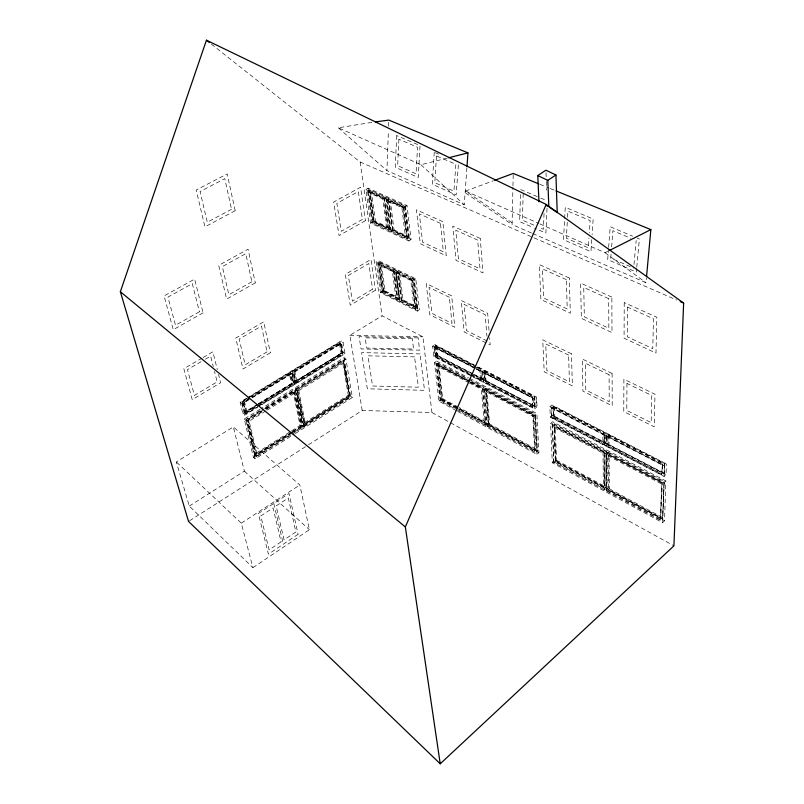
<?xml version="1.0" encoding="UTF-8"?>
<svg xmlns="http://www.w3.org/2000/svg" width="804" height="804" viewBox="0 0 804 804"><rect width="100%" height="100%" fill="white"/><g stroke="black" fill="none" stroke-linecap="round" stroke-linejoin="round"><path stroke-width="0.6" stroke-dasharray="4.02 3.01" d="M531.534 233.019L512.078 224.567L512.932 187.02M512.962 185.784L513.243 173.443M604.93 452.511L604.749 490.088L604.93 452.511L552.69 425.125L552.197 425.577L553.745 462.431L660.285 520.218L661.883 482.38L606.638 453.416L606.417 491.003L606.638 453.416M604.779 434.703L604.367 445.044L604.779 434.703L551.946 407.447L551.454 407.899L551.866 417.688L661.642 474.873L662.426 464.441L606.507 435.597L606.085 445.939L606.507 435.597M660.285 520.218L661.883 482.38M661.642 474.873L662.426 464.441M606.025 488.611L606.236 451.024L606.025 488.611L555.323 461.154L554.298 423.849L664.245 481.385L662.576 519.223L607.894 489.616L607.663 452.501L608.146 452.029L608.387 489.736L660.808 518.118L662.345 482.862L609.11 454.943L608.186 455.908L661.833 484.078L662.345 482.862M608.075 436.843L609.01 435.868L662.928 463.657L662.144 473.948L608.125 445.838L608.045 434.21L607.613 444.552L664.004 473.868L664.496 473.385L664.807 463.436L553.584 406.181L553.082 406.623L553.484 416.422L605.693 443.557L606.115 433.215L605.693 443.557M520.52 194.528L519.645 221.602L533.343 227.602M662.576 519.223L664.245 481.385M664.004 473.868L664.807 463.436M662.657 522.721L663.913 482.913L665.843 480.943L552.559 421.718L550.589 423.517L552.288 462.792L662.657 522.721L664.536 520.761L665.843 480.943M664.114 476.491L664.446 465.888L666.405 463.918L551.856 404.975L549.866 406.764L550.318 417.196L664.114 476.491L666.054 474.521L666.405 463.918M523.233 193.422L522.339 220.125L534.509 225.432M466.903 167.714L464.25 204.759L386.915 170.579L388.392 131.183M388.583 126.258L388.814 120.097M544.057 213.422L543.353 229.291L538.931 227.361M547.032 208.296L545.906 233.1L534.489 228.105M567.252 222.246L566.358 238.235L588.327 247.803L588.99 237.904M567.524 217.321L567.865 211.171L590.156 220.577L589.322 232.959M434.26 152.207L432.261 184.257L456.159 194.92L458.431 163.855M591.764 239.592L590.93 251.702L563.493 239.703L565.252 207.271L593.171 219.02L592.096 234.758M608.538 248.617L607.693 259.551L636.326 272.084L636.667 268.405M608.638 247.401L610.236 226.748L632.658 236.195M611.04 254.376L610.749 258.104L633.673 268.104M611.623 246.908L612.899 230.728L630.627 238.225M633.994 264.516L636.175 240.567M532.68 233.512L645.994 282.707L646.446 277.772M636.778 267.179L639.381 239.029L637.14 238.084M662.416 464.883L662.928 463.657M535.765 448.964L535.193 450.069L488.691 424.894L485.917 391.648L486.852 390.774L533.967 415.477L535.765 448.964L489.606 424.009L486.852 390.774M533.967 415.477L533.384 416.572L485.917 391.648M532.951 396.623L532.369 397.719L484.36 372.945L485.314 372.071L532.951 396.623L533.434 405.517L532.851 406.613L485.093 381.769L484.36 372.945M608.387 489.736L609.291 488.762L609.11 454.943M608.125 445.838L609.05 444.873L609.01 435.868M488.691 424.894L489.606 424.009M603.352 487.003L604.327 486.078L604.025 452.28L555.212 426.673L554.237 427.577L555.604 461.164L603.352 487.003L603.03 453.205L604.025 452.28M555.323 461.154L554.298 423.849M552.288 462.792L554.197 460.993L664.536 520.761M553.745 462.431L552.559 421.718M555.604 461.164L556.569 460.26L555.212 426.673M485.093 381.769L486.038 380.895L485.314 372.071M457.657 411.357L536.992 454.431L538.911 452.662L536.881 413.477L469.596 378.312M602.94 443.145L603.945 442.21L603.864 433.225L554.458 407.759L553.464 408.663L553.825 417.588L602.94 443.145L602.859 434.15L603.864 433.225M456.35 409.548L534.801 452.099L533.293 414.904L484.41 389.277L483.918 389.699M488.49 424.924L488.973 424.502L485.938 388.02L485.445 388.453L488.49 424.924L537.022 451.195L537.504 450.753L535.564 413.99L468.883 379.096M551.866 417.688L551.856 404.975M553.484 416.422L553.584 406.181M553.825 417.588L554.81 416.683L554.458 407.759M550.318 417.196L552.288 415.407L666.054 474.521M536.992 454.431L534.921 415.256L536.881 413.477M534.58 408.945L536.559 407.176L536.017 396.774L534.027 398.543L534.58 408.945L472.581 376.644M537.022 451.195L535.072 414.432L535.564 413.99M534.801 452.099L532.801 415.346L533.293 414.904M470.652 375.337L532.379 407.487L532.871 407.045L532.348 397.287L482.943 371.81L482.44 372.232M484.792 380.654L485.294 380.232L484.49 370.554L483.988 370.976L484.792 380.654L534.66 406.573L535.152 406.141L534.64 396.372L475.013 365.679M532.379 407.487L532.348 397.287M534.66 406.573L534.64 396.372M470.762 382.111L482.902 388.483L486.008 424.944L485.526 425.366L482.36 388.412L470.139 382M487.485 425.748L487.003 426.17L483.757 387.558L484.249 387.136L487.485 425.748L535.283 451.657M487.314 423.607L486.832 424.03L458.22 408.532M469.546 374.764L435.175 356.855L434.09 347.268L434.592 346.866L481.415 371.016L482.239 380.694L481.737 381.116L480.762 369.729L476.38 367.478M483.757 381.488L483.264 381.91L482.279 370.101L482.772 369.679L483.757 381.488L532.871 407.045M441.728 399.467L484.209 422.462L485.194 421.628L459.044 407.487M483.596 379.347L483.093 379.769L473.174 374.614M438.924 401.176L440.843 399.548L436.512 361.016L434.532 362.644L438.924 401.176L456.551 410.754M440.14 400.754L440.622 400.342L436.542 364.172L436.049 364.584L440.14 400.754L455.265 408.955M457.114 407.94L441.708 399.598L442.692 398.653L439.024 365.689L438.039 366.503L468.028 382.252M484.209 422.462L481.355 389.247L482.36 388.412M473.908 365.106L436.22 345.71L435.718 346.112L436.944 356.715L480.501 379.377L481.516 378.543M441.708 399.598L437.657 363.428L438.15 363.016L467.787 378.523M480.501 379.377L479.747 370.564L480.762 369.729M435.175 356.855L435.667 356.453L434.592 346.866M436.22 345.71L437.286 355.298L436.793 355.7L472.069 374.041M436.944 356.715L437.939 355.901L436.964 347.167L435.969 347.981L475.365 368.312M433.818 356.453L435.808 354.825L434.662 344.614L432.663 346.233L433.818 356.453L471.466 376.061M417.387 311.148L419.427 309.54L415.748 278.747L378.192 260.536L376.111 262.084L380.433 292.606L417.387 311.148L413.668 280.345L376.111 262.084M394.302 271.189L393.789 271.581L397.578 300.344L398.091 299.942L394.302 271.189L378.282 263.39L377.759 263.782L381.789 292.435L415.718 309.439L416.231 309.037L412.733 280.154L396.392 272.204L395.869 272.596L399.628 301.369L400.141 300.977L396.392 272.204M401.166 300.183L401.678 299.791L397.95 271.018L397.437 271.41L401.166 300.183L417.256 308.233L417.768 307.832L414.291 278.948L379.84 262.235L379.327 262.617L383.327 291.259L399.106 299.158L399.618 298.766L395.869 270.013L395.347 270.405L399.106 299.158M415.015 305.932L413.99 306.726L410.774 280.425L398.653 274.516L399.688 273.732L403.065 299.952L415.015 305.932L411.809 279.621L410.774 280.425M403.065 299.952L402.04 300.746L398.653 274.516M415.718 309.439L412.211 280.546L412.733 280.154M417.256 308.233L413.769 279.35L414.291 278.948M413.668 280.345L415.748 278.747M392.402 271.471L393.437 270.687L396.895 296.877L395.869 297.661L392.402 271.471L380.513 265.682L384.151 291.802L385.166 291.018L381.548 264.908M380.433 292.606L382.473 291.058L378.192 260.536M381.789 292.435L382.302 292.043L378.282 263.39M383.327 291.259L383.84 290.877L379.84 262.235M408.914 241.009L411.055 239.421L407.015 205.603L368.051 188.136L365.86 189.664L370.604 223.13L408.914 241.009L404.834 207.181L365.86 189.664M384.744 198.518L384.201 198.9L388.362 230.467L388.895 230.075L384.744 198.518L368.131 191.04L367.579 191.422L372.001 222.839L407.186 239.24L407.718 238.838L403.869 207.12L386.915 199.482L386.362 199.874L390.493 231.462L391.025 231.07L407.718 238.838M392.101 230.286L392.633 229.894L388.553 198.317L388 198.709L392.101 230.286L408.794 238.044L409.326 237.652L405.507 205.935L369.77 189.885L369.217 190.267L373.609 221.683L389.97 229.291L390.503 228.899L386.382 197.352L385.84 197.734L369.217 190.267M405.387 236.446L406.452 235.652L402.935 206.769L390.352 201.111L389.267 201.894L392.985 230.678L405.387 236.446L401.849 207.563L389.267 201.894M392.985 230.678L394.05 229.894L390.352 201.111M386.593 227.703L382.774 198.97L370.453 193.412L374.443 222.055L386.593 227.703L387.659 226.929L383.87 198.196L371.538 192.648L375.508 221.281L387.659 226.929M401.849 207.563L402.935 206.769M367.579 191.422L403.327 207.512L403.869 207.12M388 198.709L404.965 206.326L405.507 205.935M404.834 207.181L407.015 205.603M370.604 223.13L372.734 221.592L411.055 239.421M372.001 222.839L372.533 222.457L388.895 230.075M373.609 221.683L374.141 221.301L409.326 237.652M374.443 222.055L375.508 221.281M382.774 198.97L383.87 198.196M252.898 567.674L309.409 529.705L299.832 484.993L233.331 426.924L176.327 461.938L189.272 506.068L252.898 567.674L241.3 523.163L176.327 461.938M241.3 523.163L299.832 484.993M189.593 520.761L307.47 445.446M308.525 444.773L362.202 410.472L431.929 412.512L673.923 545.836M189.272 506.068L244.366 471.164L233.331 426.924M261.993 411.407L247.31 420.432L256.355 456.793L290.817 435.054M291.862 434.391L350.253 397.558L344.112 361.519L343.66 361.177L297.068 389.839L304.816 426.22L297.068 389.839M260.144 409.236L244.205 419.015L253.451 457.345L255.18 458.873L294.274 434.18M295.329 433.517L352.383 397.488L345.901 359.087L344.082 357.71L261.21 408.583M291.51 432.2L256.938 453.979L256.074 453.215L290.656 431.457M291.701 430.793L300.083 425.517L293.329 392.704L294.204 393.437L300.947 426.261L292.566 431.537M304.465 422.763L348.283 395.176L349.539 395.648L305.389 423.457L304.465 422.763L297.812 389.95L298.756 390.633L305.389 423.457M291.289 432.823L255.2 455.566L254.767 455.195L291.912 431.788M292.978 431.125L349.177 395.719L343.027 359.7L262.114 409.407M292.354 432.16L301.902 426.14L294.083 389.769L301.902 426.14M303.55 425.105L295.772 388.734L303.55 425.105L349.619 396.07L343.027 359.7M253.451 457.345L290.415 434.049M291.47 433.386L350.604 396.101L344.082 357.71M255.923 456.411L290.385 434.683M294.555 432.049L302.907 426.783L295.55 390.764L266.194 408.824M304.384 425.859L349.8 397.206L343.66 361.177M255.2 455.566L246.577 419.598L263.622 409.115M264.687 408.462L294.525 390.121M296.214 389.086L343.479 360.041M255.18 458.873L245.964 420.522L264.034 409.417M265.099 408.754L345.901 359.087M256.355 456.793L247.753 420.814L262.436 411.779M266.074 409.477L344.112 361.519M256.938 453.979L249.129 421.195L265.903 410.864M266.948 410.221L294.204 393.437M298.756 390.633L343.941 362.805L342.665 362.353L348.283 395.176M248.376 399.477L243.069 402.703L246.104 413.899L257.692 406.804M258.747 406.161L342.936 354.604L341.097 343.78L340.635 343.439L293.46 372.101L296.103 383.277L293.46 372.101M246.526 398.271L240.145 402.141L242.919 413.668L244.677 415.176L257.481 407.337M261.752 404.724L344.996 353.74L343.047 342.202L341.218 340.836L247.592 397.628M254.767 455.195L246.135 419.226L261.049 410.06M247.16 398.292L241.883 401.497L244.476 412.311L257.33 404.462M258.396 403.799L341.851 352.785L340.002 341.971L248.215 397.658M250.124 397.689L243.743 401.568L246.094 411.417L257.702 404.322M258.757 403.678L291.47 383.679L289.44 373.82L251.18 397.045M295.983 380.925L341.117 353.328L342.403 353.78L296.927 381.609L295.983 380.925L293.983 371.066L339.429 343.469L340.725 343.921M242.919 413.668L255.722 405.849M256.788 405.196L343.167 352.363L341.218 340.836M244.476 412.311L244.918 412.693L257.772 404.834M258.838 404.171L293.108 383.217L290.445 372.031L293.108 383.217M294.807 382.181L292.153 370.996L294.807 382.181L342.303 353.127L340.002 341.971M246.094 411.417L246.979 412.171L258.587 405.075M259.642 404.422L292.344 384.412L290.324 374.553L289.44 373.82M245.662 413.527L256.195 407.075M257.25 406.432L294.143 383.85L291.932 373.026L252.627 396.905M295.661 382.925L342.484 354.262L340.635 343.439M362.202 410.472L349.891 335.358L382.071 315.831L422.904 336.806L431.929 412.512M241.883 401.497L242.326 401.869L249.712 397.387M250.768 396.744L290.897 372.393M292.606 371.358L340.454 342.313M240.145 402.141L241.903 403.648L248.295 399.769M252.556 397.176L343.047 342.202M246.104 413.899L243.511 403.085L251.009 398.442M252.014 397.92L341.097 343.78M202.105 358.081L183.835 368.714L192.226 399.628L220.608 382.744L218.517 374.423M203.181 357.458L212.859 351.83L217.331 369.669M201.161 361.639L187.483 369.619L194.417 395.397L217.15 381.9L214.487 371.347M205.372 359.187L210.638 356.122L213.301 366.664M539.846 223.904L605 252.697L608.357 251.009M512.118 222.798L465.556 191.071L493.475 180.749M371.8 122.379L338.283 127.786L420.954 164.74L447.466 158.056M349.891 335.358L422.904 336.806M539.836 184.297L549.092 188.076M550.248 188.548L554.871 190.437M520.67 189.603L539.584 197.573M540.69 198.045L546.258 200.387M435.366 152.68L438.672 154.097M211.341 44.079L360.162 162.026L532.841 237.321M533.987 237.823L676.737 300.063M465.556 191.071L538.71 223.391M394.05 229.894L406.452 235.652M379.327 262.617L395.347 270.405M397.437 271.41L413.769 279.35M377.759 263.782L412.211 280.546M487.304 341.017L466.521 330.645L464.109 304.445L485.204 314.696L486.922 336.233M385.166 291.018L396.895 296.877M383.84 290.877L417.768 307.832M382.473 291.058L419.427 309.54M382.302 292.043L398.091 299.942M400.141 300.977L416.231 309.037M434.662 344.614L536.539 396.965L537.082 407.497L435.808 354.825M435.718 346.112L475.626 366.674M476.732 367.247L482.279 370.101M483.988 370.976L534.137 396.814M553.082 406.623L605.613 433.688M607.553 434.683L664.315 463.928M436.964 347.167L475.285 366.905M432.663 346.233L534.027 398.543M476.46 368.875L479.747 370.564M549.866 406.764L664.446 465.888M434.09 347.268L475.335 368.564M476.45 369.136L531.846 397.729M551.454 407.899L661.933 464.933M437.286 355.298L472.571 373.619M473.667 374.192L535.152 406.141M553.976 415.969L664.496 473.385M435.667 356.453L470.038 374.342M471.154 374.915L482.239 380.694M552.358 417.246L604.859 444.572M606.578 445.466L662.124 474.38M436.512 361.016L468.501 377.729M437.657 363.428L469.486 380.091M470.581 380.664L483.757 387.558M485.445 388.453L535.072 414.432M553.815 424.301L605.754 451.496M607.663 452.501L663.752 481.867M434.532 362.644L534.921 415.256M550.589 423.517L663.913 482.913M436.542 364.172L469.657 381.538M439.024 365.689L469.023 381.418M436.049 364.584L469.164 381.95M470.26 382.533L532.801 415.346M552.197 425.577L661.401 482.872M469.134 382.835L481.355 389.247M554.237 427.577L603.03 453.205M442.692 398.653L457.948 406.904M556.569 460.26L604.327 486.078M609.291 488.762L661.31 516.892M537.504 450.753L442.19 399.186L438.15 363.016M555.805 460.712L663.059 518.741M440.843 399.548L455.175 407.306M456.27 407.909L538.911 452.662M440.622 400.342L486.008 424.944M554.227 461.978L605.221 489.626M606.889 490.53L660.757 519.736M465.556 192.98L512.078 224.567M293.983 371.066L294.937 371.749L296.927 381.609M605 252.697L645.994 282.707M343.167 352.363L344.996 353.74M350.604 396.101L352.383 397.488M291.932 373.026L294.596 384.211L294.143 383.85M295.55 390.764L303.349 427.145L302.907 426.783M291.47 383.679L292.344 384.412M243.743 401.568L244.627 402.312L246.979 412.171M300.083 425.517L300.947 426.261M249.129 421.195L248.255 420.442L256.074 453.215M244.205 419.015L245.964 420.522M338.283 127.786L386.915 170.579M244.366 471.164L309.409 529.705M420.954 164.74L464.25 204.759M242.326 401.869L244.918 412.693M241.903 403.648L244.677 415.176M273.792 503.465L283.35 544.157M339.429 343.469L341.117 353.328M360.162 162.026L382.071 315.831M368.051 188.136L372.734 221.592M368.131 191.04L372.533 222.457M369.77 189.885L374.141 221.301M386.915 199.482L391.025 231.07M385.84 197.734L389.97 229.291M403.327 207.512L407.186 239.24M404.965 206.326L408.794 238.044M435.125 344.775L436.281 355.117M489.003 330.333L487.676 313.319L461.245 300.515L464.189 331.931L490.149 344.916L489.576 337.62M546.006 172.709L546.308 180.217M546.358 181.463L546.71 190.226M623.904 379.186L623.763 411.588L654.205 426.813L654.989 394.251L623.904 379.186M624.226 302.636L624.075 338.203L655.984 353.046L656.838 317.248L624.226 302.636M626.959 383.428L626.788 410.452L651.17 422.613L651.763 395.488L626.959 383.428M627.432 307.098L627.251 336.775L652.798 348.624L653.461 318.796L627.432 307.098M396.714 135.585L395.256 167.252L418.241 177.493L420.04 145.584L396.714 135.585M398.905 139.243L397.658 165.664L416.06 173.835L417.527 147.253L398.905 139.243M436.492 155.936L434.803 182.679L453.928 191.191L455.868 164.277L436.492 155.936M281.078 541.856L269.119 549.866L260.787 515.977L273.069 507.937L281.078 541.856M295.892 531.946L284.063 539.866L276.134 505.937L288.284 497.988L295.892 531.946M298.103 534.258L268.425 554.167L258.375 513.525L289.018 493.515L298.103 534.258M270.335 352.755L242.999 369.016L235.753 338.092L263.692 321.841L270.335 352.755M375.448 290.244L350.253 305.218L345.298 274.385L371.006 259.431L375.448 290.244M267.069 351.851L245.18 364.845L239.19 339.067L261.481 326.072L267.069 351.851M372.574 289.209L352.403 301.188L348.313 275.481L368.825 263.521L372.574 289.209M203.09 312.836L173.252 329.7L164.086 295.932L194.638 279.099L203.09 312.836M251.863 281.752L228.879 294.716L222.346 266.606L245.773 253.672L251.863 281.752M362.393 219.422L341.288 231.321L336.846 203.392L358.323 191.533L362.393 219.422M199.432 311.761L175.533 325.238L167.946 297.088L192.327 283.631L199.432 311.761M255.31 282.887L226.617 299.108L218.708 265.38L248.064 249.21L255.31 282.887M365.408 220.678L339.057 235.562L333.67 202.055L360.584 187.231L365.408 220.678M235.19 210.708L204.94 226.849L196.196 190.005L227.19 173.935L235.19 210.708M231.532 209.311L207.291 222.216L200.075 191.503L224.798 178.649L231.532 209.311M418.11 337.871L359.097 336.695L361.036 348.926L419.618 350.182L418.11 337.871M412.291 338.786L365.127 337.831L366.714 348.042L413.578 349.047L412.291 338.786M420.07 353.911L361.619 352.624L367.348 388.804L424.522 390.312L420.07 353.911M414.562 356.865L367.91 355.82L372.584 386L418.381 387.206L414.562 356.865M569.312 278.023L539.303 264.576L540.901 299.52L570.307 313.198L569.312 278.023M611.864 297.098L580.599 283.088L581.362 318.344L611.975 332.575L611.864 297.098M442.853 221.663L416.422 209.814L420.301 243.723L446.26 255.803L442.853 221.663M480.249 238.436L452.783 226.125L456.019 260.335L482.983 272.888L480.249 238.436M566.348 279.641L542.399 268.868L543.685 298.023L567.232 308.937L566.348 279.641M608.698 298.676L583.754 287.46L584.337 316.876L608.849 328.243L608.698 298.676M440.461 223.351L419.366 213.864L422.552 242.145L443.346 251.793L440.461 223.351M477.697 240.094L455.767 230.235L458.431 258.787L480.018 268.797L477.697 240.094M571.453 353.77L542.74 339.851L544.207 371.8L572.368 385.88L571.453 353.77M612.105 373.468L582.247 359.006L582.95 391.176L612.206 405.809L612.105 373.468M451.687 295.882L426.22 283.531L429.758 314.706L454.793 327.228L451.687 295.882M568.619 355.077L545.705 343.941L546.881 370.584L569.423 381.84L568.619 355.077M609.08 374.744L585.252 363.157L585.794 390L609.221 401.688L609.08 374.744M449.366 297.279L429.034 287.39L431.949 313.399L451.999 323.399L449.366 297.279"/><path stroke-width="1.21" d="M683.641 303.068L673.923 545.836L440.22 763.8L188.538 521.434L120.359 291.721L206.447 40.2L546.207 204.427L683.641 303.068L680.194 301.56M466.993 166.478L467.958 152.901L388.814 120.097L375.448 121.896M646.557 276.536L650.858 229.612L556.026 190.91M440.22 763.8L405.337 526.921L546.207 204.427M546.64 205.663L548.83 206.749L547.805 180.357L555.936 174.981L545.916 170.207L537.786 175.533L538.951 201.844M609.472 250.446L650.858 229.612M494.631 180.317L513.243 173.443L538.68 183.825M448.672 157.755L467.958 152.901M537.786 175.533L547.805 180.357M549.765 207.402L557.222 212.618L555.936 174.981M206.447 40.2L209.382 42.532M120.359 291.721L405.337 526.921"/></g></svg>
